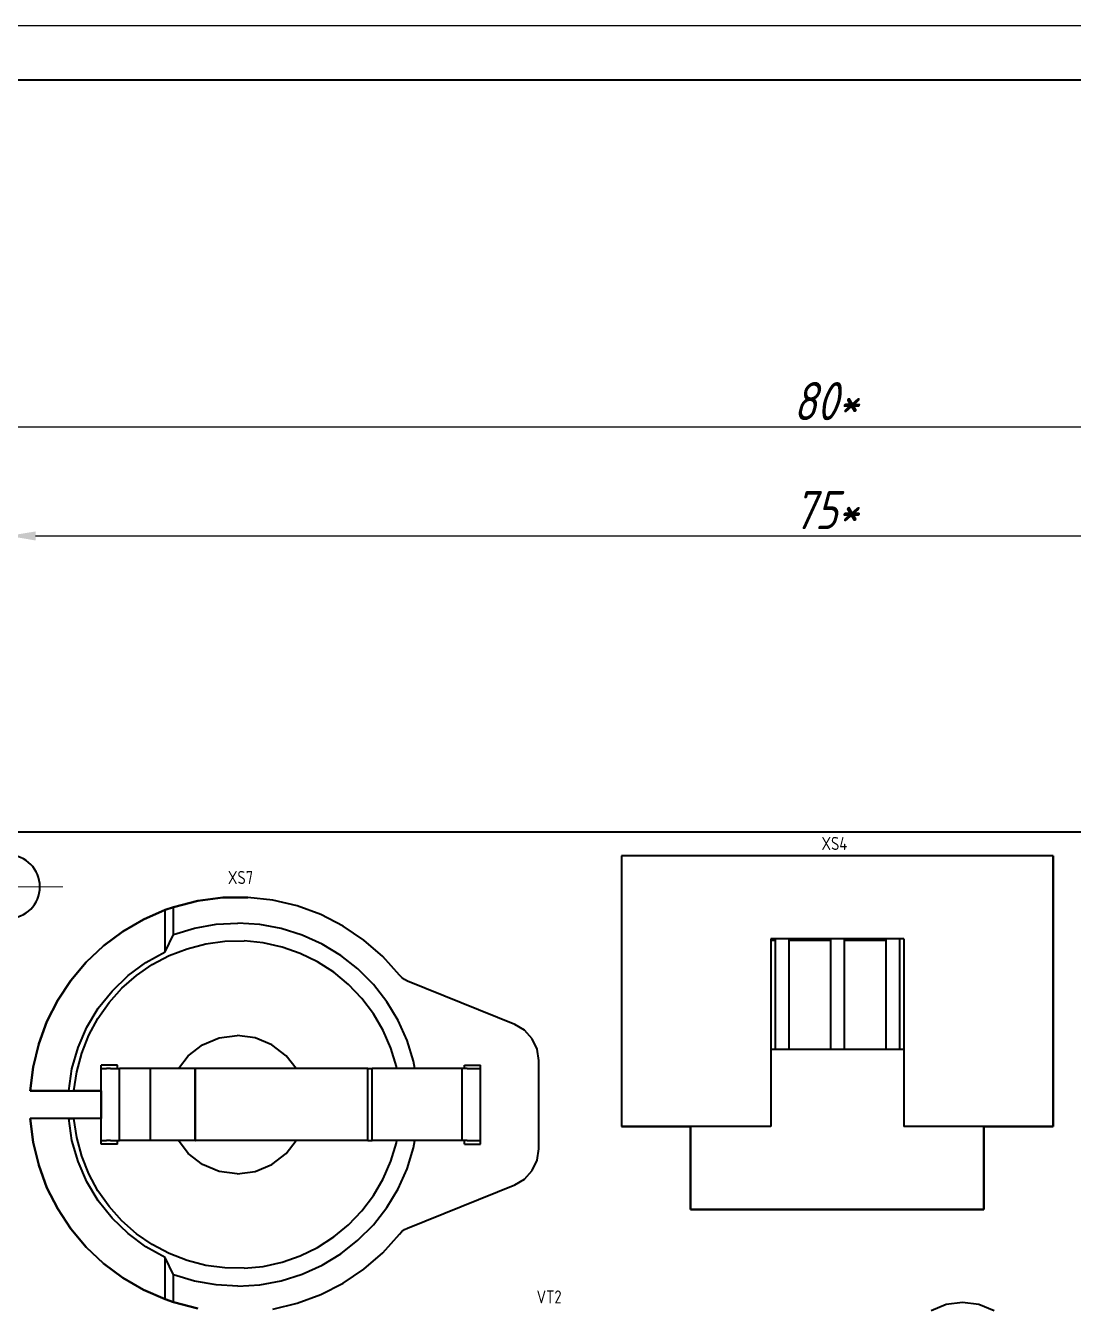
# Paper-space layout 'Layout1' of a CAD drawing. Extents: x -1 to 840, y -1 to 593.
# Drawn here: x 92.3 to 188.4, y 475.6 to 593.2 of the extents above; entities that cross this region are included whole.
import ezdxf

# ---------------------------------------------------------------- set-up
doc = ezdxf.new("R2010")
doc.units = 0
doc.header["$MEASUREMENT"] = 0
doc.layers.get('0').update_dxf_attribs({"linetype": 'CONTINUOUS', "lineweight": 15})
doc.layers.get('DEFPOINTS').update_dxf_attribs({"linetype": 'CONTINUOUS'})
doc.layers.add('KONTUR', color=7, linetype='CONTINUOUS')
doc.layers.add('Основная', color=7, linetype='CONTINUOUS', lineweight=40)
doc.styles.add('GOST type A0', font='', dxfattribs={"oblique": 15, "height": 3.5})
doc.styles.get('GOST type A0').set_extended_font_data('GOST type A')
doc.dimstyles.new('ISO-25', dxfattribs={"dimtxt": 2.5, "dimasz": 2.5, "dimexe": 1.25, "dimexo": 0.625, "dimtad": 1, "dimtxsty": 'Standard', "dimcen": 2.5, "dimadec": 0, "dimazin": 0, "dimtfac": 1, "dimtmove": 0, "dimatfit": 3, "dimfxl": 1, "dimarcsym": 0})

# ---------------------------------------------------------------- blocks, each defined once
blk = doc.blocks.new('*D21')
at = {"color": 0, "lineweight": -2, "transparency": 16777216}
for p, q in [((85.71, 519.79), (85.71, 557.62)), ((245.71, 519.79), (245.71, 557.62)), ((88.21, 556.37), (243.21, 556.37))]:
    blk.add_line(p, q, dxfattribs=at)
at = {"color": 0, "transparency": 16777216}
for points in [[(88.21, 556.78), (88.21, 555.95), (85.71, 556.37)], [(243.21, 556.78), (243.21, 555.95), (245.71, 556.37)]]:
    blk.add_solid(points, dxfattribs=at)
at = {"layer": 'DEFPOINTS', "color": 0, "transparency": 16777216}
for p in [(245.71, 556.37), (85.71, 519.17), (245.71, 519.17)]:
    blk.add_point(p, dxfattribs=at)
at = {"color": 0, "transparency": 16777216, "insert": (165.71, 558.74), "char_height": 3.5, "attachment_point": 5, "style": 'GOST type A0'}
blk.add_mtext('80*', dxfattribs=at)
blk = doc.blocks.new('*D22')
at = {"color": 0, "lineweight": -2, "transparency": 16777216}
for p, q in [((90.71, 514.79), (90.71, 547.62)), ((240.71, 514.79), (240.71, 547.62)), ((93.21, 546.37), (238.21, 546.37))]:
    blk.add_line(p, q, dxfattribs=at)
at = {"color": 0, "transparency": 16777216}
for points in [[(93.21, 546.78), (93.21, 545.95), (90.71, 546.37)], [(238.21, 546.78), (238.21, 545.95), (240.71, 546.37)]]:
    blk.add_solid(points, dxfattribs=at)
at = {"layer": 'DEFPOINTS', "color": 0, "transparency": 16777216}
for p in [(240.71, 546.37), (90.71, 514.17), (240.71, 514.17)]:
    blk.add_point(p, dxfattribs=at)
at = {"color": 0, "transparency": 16777216, "insert": (165.71, 548.74), "char_height": 3.5, "attachment_point": 5, "style": 'GOST type A0'}
blk.add_mtext('75*', dxfattribs=at)

psp = doc.layouts.get("Layout1")

# ---------------------------------------------------------------- linework, layer by layer
psp.add_line((85.706, 514.167), (95.706, 514.167))
psp.add_line((85.706, 514.167), (95.706, 514.167))
at = {"layer": 'KONTUR'}
psp.add_line((-0.794, 593.206), (840.206, 593.206), dxfattribs=at)
at = {"layer": 'Основная'}
for p, q in [((835.206, 588.206), (19.206, 588.206)), ((245.706, 519.167), (85.706, 519.167)), ((186.578, 517.009), (146.954, 517.009)), ((146.954, 517.009), (146.954, 492.167)), ((146.954, 517.009), (146.954, 492.167)), ((186.578, 517.009), (146.954, 517.009)), ((186.578, 517.009), (146.954, 517.009)), ((146.954, 517.009), (146.954, 492.167)), ((146.954, 517.009), (146.954, 492.167)), ((186.578, 517.009), (146.954, 517.009)), ((186.578, 492.167), (186.578, 517.009)), ((186.578, 517.009), (186.578, 492.167)), ((186.578, 492.167), (186.578, 517.009)), ((186.578, 517.009), (186.578, 492.167)), ((110.376, 513.171), (108.094, 512.871)), ((108.094, 512.871), (110.376, 513.171)), ((110.376, 513.171), (108.094, 512.871)), ((108.094, 512.871), (110.376, 513.171)), ((112.678, 513.193), (110.376, 513.171)), ((110.376, 513.171), (112.678, 513.193)), ((112.678, 513.193), (110.376, 513.171)), ((110.376, 513.171), (112.678, 513.193)), ((114.966, 512.937), (112.678, 513.193)), ((114.966, 512.937), (112.678, 513.193)), ((114.966, 512.937), (112.678, 513.193)), ((114.966, 512.937), (112.678, 513.193)), ((105.102, 512.035), (103.096, 511.161)), ((103.096, 511.161), (105.102, 512.035)), ((105.102, 512.035), (103.096, 511.161)), ((103.096, 511.161), (105.102, 512.035)), ((105.864, 512.299), (105.102, 512.035)), ((105.102, 512.035), (105.864, 512.299)), ((105.864, 512.299), (105.102, 512.035)), ((105.102, 512.035), (105.864, 512.299)), ((105.102, 508.201), (105.102, 512.035)), ((105.102, 508.201), (105.102, 512.035)), ((108.094, 512.871), (105.864, 512.299)), ((105.864, 512.299), (108.094, 512.871)), ((108.094, 512.871), (105.864, 512.299)), ((105.864, 512.299), (108.094, 512.871)), ((105.864, 509.777), (105.864, 512.299)), ((105.864, 509.777), (105.864, 512.299)), ((117.206, 512.405), (114.966, 512.937)), ((117.206, 512.405), (114.966, 512.937)), ((117.206, 512.405), (114.966, 512.937)), ((117.206, 512.405), (114.966, 512.937)), ((119.366, 511.609), (117.206, 512.405)), ((119.366, 511.609), (117.206, 512.405)), ((119.366, 511.609), (117.206, 512.405)), ((119.366, 511.609), (117.206, 512.405)), ((103.096, 511.161), (101.202, 510.059)), ((101.202, 510.059), (103.096, 511.161)), ((103.096, 511.161), (101.202, 510.059)), ((101.202, 510.059), (103.096, 511.161)), ((107.784, 510.365), (109.76, 510.721)), ((107.784, 510.365), (109.76, 510.721)), ((109.76, 510.721), (111.766, 510.833)), ((109.76, 510.721), (111.766, 510.833)), ((113.77, 510.705), (111.766, 510.833)), ((113.77, 510.705), (111.766, 510.833)), ((115.744, 510.337), (113.77, 510.705)), ((115.744, 510.337), (113.77, 510.705)), ((121.414, 510.557), (119.366, 511.609)), ((121.414, 510.557), (119.366, 511.609)), ((121.414, 510.557), (119.366, 511.609)), ((121.414, 510.557), (119.366, 511.609)), ((101.202, 510.059), (99.448, 508.749)), ((99.448, 508.749), (101.202, 510.059)), ((101.202, 510.059), (99.448, 508.749)), ((99.448, 508.749), (101.202, 510.059)), ((105.102, 508.201), (105.864, 509.777)), ((105.102, 508.201), (105.864, 509.777)), ((105.864, 509.777), (107.784, 510.365)), ((105.864, 509.777), (107.784, 510.365)), ((117.658, 509.735), (115.744, 510.337)), ((117.658, 509.735), (115.744, 510.337)), ((119.488, 508.905), (117.658, 509.735)), ((119.488, 508.905), (117.658, 509.735)), ((123.32, 509.267), (121.414, 510.557)), ((123.32, 509.267), (121.414, 510.557)), ((123.32, 509.267), (121.414, 510.557)), ((123.32, 509.267), (121.414, 510.557)), ((99.448, 508.749), (97.856, 507.247)), ((97.856, 507.247), (99.448, 508.749)), ((99.448, 508.749), (97.856, 507.247)), ((97.856, 507.247), (99.448, 508.749)), ((105.466, 507.845), (107.114, 508.481)), ((105.466, 507.845), (107.114, 508.481)), ((107.114, 508.481), (108.824, 508.921)), ((107.114, 508.481), (108.824, 508.921)), ((108.824, 508.921), (110.576, 509.159)), ((108.824, 508.921), (110.576, 509.159)), ((110.576, 509.159), (112.342, 509.187)), ((110.576, 509.159), (112.342, 509.187)), ((114.1, 509.009), (112.342, 509.187)), ((114.1, 509.009), (112.342, 509.187)), ((115.824, 508.625), (114.1, 509.009)), ((115.824, 508.625), (114.1, 509.009)), ((117.492, 508.043), (115.824, 508.625)), ((117.492, 508.043), (115.824, 508.625)), ((121.204, 507.863), (119.488, 508.905)), ((121.204, 507.863), (119.488, 508.905)), ((125.058, 507.755), (123.32, 509.267)), ((125.058, 507.755), (123.32, 509.267)), ((125.058, 507.755), (123.32, 509.267)), ((125.058, 507.755), (123.32, 509.267)), ((160.67, 509.389), (160.67, 492.167)), ((172.862, 509.389), (160.67, 509.389)), ((160.67, 509.389), (160.67, 492.167)), ((172.862, 509.389), (160.67, 509.389)), ((161.052, 509.235), (160.67, 509.235)), ((161.052, 509.235), (160.67, 509.235)), ((161.052, 509.389), (161.052, 499.229)), ((161.052, 509.389), (161.052, 499.229)), ((162.322, 509.389), (162.322, 499.229)), ((162.322, 509.389), (162.322, 499.229)), ((166.132, 509.235), (162.322, 509.235)), ((166.132, 509.235), (162.322, 509.235)), ((166.132, 509.389), (166.132, 499.229)), ((166.132, 509.389), (166.132, 499.229)), ((167.402, 509.389), (167.402, 499.229)), ((167.402, 509.389), (167.402, 499.229)), ((171.084, 509.235), (167.402, 509.235)), ((171.084, 509.235), (167.402, 509.235)), ((171.212, 509.253), (171.084, 509.235)), ((171.212, 509.253), (171.084, 509.235)), ((171.212, 509.389), (171.212, 499.229)), ((171.212, 509.389), (171.212, 499.229)), ((172.482, 509.389), (172.482, 499.229)), ((172.482, 509.389), (172.482, 499.229)), ((172.862, 509.389), (172.862, 492.167)), ((172.862, 509.389), (172.862, 492.167)), ((97.856, 507.247), (96.446, 505.571)), ((96.446, 505.571), (97.856, 507.247)), ((97.856, 507.247), (96.446, 505.571)), ((96.446, 505.571), (97.856, 507.247)), ((101.69, 506.009), (103.324, 507.217)), ((101.69, 506.009), (103.324, 507.217)), ((103.324, 507.217), (105.102, 508.201)), ((103.324, 507.217), (105.102, 508.201)), ((103.904, 507.017), (105.466, 507.845)), ((103.904, 507.017), (105.466, 507.845)), ((119.08, 507.269), (117.492, 508.043)), ((119.08, 507.269), (117.492, 508.043)), ((120.566, 506.313), (119.08, 507.269)), ((120.566, 506.313), (119.08, 507.269)), ((122.782, 506.621), (121.204, 507.863)), ((122.782, 506.621), (121.204, 507.863)), ((126.6, 506.045), (125.058, 507.755)), ((126.6, 506.045), (125.058, 507.755)), ((126.6, 506.045), (125.058, 507.755)), ((126.6, 506.045), (125.058, 507.755)), ((100.228, 504.597), (101.69, 506.009)), ((100.228, 504.597), (101.69, 506.009)), ((101.126, 504.847), (102.452, 506.015)), ((101.126, 504.847), (102.452, 506.015)), ((102.452, 506.015), (103.904, 507.017)), ((102.452, 506.015), (103.904, 507.017)), ((121.928, 505.189), (120.566, 506.313)), ((121.928, 505.189), (120.566, 506.313)), ((124.2, 505.199), (122.782, 506.621)), ((124.2, 505.199), (122.782, 506.621)), ((126.808, 505.825), (126.6, 506.045)), ((126.808, 505.825), (126.6, 506.045)), ((126.808, 505.825), (126.6, 506.045)), ((126.808, 505.825), (126.6, 506.045)), ((96.446, 505.571), (95.238, 503.745)), ((95.238, 503.745), (96.446, 505.571)), ((96.446, 505.571), (95.238, 503.745)), ((95.238, 503.745), (96.446, 505.571)), ((99.946, 503.531), (101.126, 504.847)), ((99.946, 503.531), (101.126, 504.847)), ((123.152, 503.915), (121.928, 505.189)), ((123.152, 503.915), (121.928, 505.189)), ((125.436, 503.617), (124.2, 505.199)), ((125.436, 503.617), (124.2, 505.199)), ((127.052, 505.643), (126.808, 505.825)), ((127.052, 505.643), (126.808, 505.825)), ((127.052, 505.643), (126.808, 505.825)), ((127.052, 505.643), (126.808, 505.825)), ((127.324, 505.505), (127.052, 505.643)), ((127.324, 505.505), (127.052, 505.643)), ((127.324, 505.505), (127.052, 505.643)), ((127.324, 505.505), (127.052, 505.643)), ((137.168, 501.529), (127.324, 505.505)), ((137.168, 501.529), (127.324, 505.505)), ((137.168, 501.529), (127.324, 505.505)), ((137.168, 501.529), (127.324, 505.505)), ((95.238, 503.745), (94.248, 501.791)), ((94.248, 501.791), (95.238, 503.745)), ((95.238, 503.745), (94.248, 501.791)), ((94.248, 501.791), (95.238, 503.745)), ((98.962, 503.007), (100.228, 504.597)), ((98.962, 503.007), (100.228, 504.597)), ((124.216, 502.505), (123.152, 503.915)), ((124.216, 502.505), (123.152, 503.915)), ((126.472, 501.897), (125.436, 503.617)), ((126.472, 501.897), (125.436, 503.617)), ((97.916, 501.265), (98.962, 503.007)), ((97.916, 501.265), (98.962, 503.007)), ((98.928, 502.087), (99.946, 503.531)), ((98.928, 502.087), (99.946, 503.531)), ((125.108, 500.979), (124.216, 502.505)), ((125.108, 500.979), (124.216, 502.505)), ((94.248, 501.791), (93.488, 499.737)), ((93.488, 499.737), (94.248, 501.791)), ((94.248, 501.791), (93.488, 499.737)), ((93.488, 499.737), (94.248, 501.791)), ((97.106, 499.401), (97.916, 501.265)), ((97.106, 499.401), (97.916, 501.265)), ((98.088, 500.533), (98.928, 502.087)), ((98.088, 500.533), (98.928, 502.087)), ((127.294, 500.065), (126.472, 501.897)), ((127.294, 500.065), (126.472, 501.897)), ((138.074, 500.995), (137.168, 501.529)), ((138.074, 500.995), (137.168, 501.529)), ((138.074, 500.995), (137.168, 501.529)), ((138.074, 500.995), (137.168, 501.529)), ((97.434, 498.893), (98.088, 500.533)), ((97.434, 498.893), (98.088, 500.533)), ((108.532, 499.667), (110.062, 500.301)), ((108.532, 499.667), (110.062, 500.301)), ((110.062, 500.301), (111.706, 500.517)), ((110.062, 500.301), (111.706, 500.517)), ((113.35, 500.301), (111.706, 500.517)), ((113.35, 500.301), (111.706, 500.517)), ((114.882, 499.667), (113.35, 500.301)), ((114.882, 499.667), (113.35, 500.301)), ((125.814, 499.361), (125.108, 500.979)), ((125.814, 499.361), (125.108, 500.979)), ((127.89, 498.147), (127.294, 500.065)), ((127.89, 498.147), (127.294, 500.065)), ((138.784, 500.219), (138.074, 500.995)), ((138.784, 500.219), (138.074, 500.995)), ((138.784, 500.219), (138.074, 500.995)), ((138.784, 500.219), (138.074, 500.995)), ((139.236, 499.271), (138.784, 500.219)), ((139.236, 499.271), (138.784, 500.219)), ((139.236, 499.271), (138.784, 500.219)), ((139.236, 499.271), (138.784, 500.219)), ((93.488, 499.737), (92.97, 497.609)), ((92.97, 497.609), (93.488, 499.737)), ((93.488, 499.737), (92.97, 497.609)), ((92.97, 497.609), (93.488, 499.737)), ((96.546, 497.447), (97.106, 499.401)), ((96.546, 497.447), (97.106, 499.401)), ((96.978, 497.185), (97.434, 498.893)), ((96.978, 497.185), (97.434, 498.893)), ((107.216, 498.657), (108.532, 499.667)), ((107.216, 498.657), (108.532, 499.667)), ((116.196, 498.657), (114.882, 499.667)), ((116.196, 498.657), (114.882, 499.667)), ((126.326, 497.669), (125.814, 499.361)), ((126.326, 497.669), (125.814, 499.361)), ((139.392, 498.231), (139.236, 499.271)), ((139.392, 498.231), (139.236, 499.271)), ((139.392, 498.231), (139.236, 499.271)), ((139.392, 498.231), (139.236, 499.271)), ((172.862, 499.229), (160.67, 499.229)), ((172.862, 499.229), (160.67, 499.229)), ((172.862, 499.229), (160.67, 499.229)), ((172.862, 499.229), (160.67, 499.229)), ((100.708, 497.787), (99.234, 497.787)), ((99.234, 495.437), (99.234, 497.787)), ((100.708, 497.787), (99.234, 497.787)), ((99.234, 495.437), (99.234, 497.787)), ((100.708, 497.469), (100.708, 497.787)), ((100.708, 497.469), (100.708, 497.787)), ((106.304, 497.469), (107.216, 498.657)), ((106.304, 497.469), (107.216, 498.657)), ((117.108, 497.469), (116.196, 498.657)), ((117.108, 497.469), (116.196, 498.657)), ((126.362, 497.469), (126.326, 497.669)), ((126.362, 497.469), (126.326, 497.669)), ((128.014, 497.469), (127.89, 498.147)), ((128.014, 497.469), (127.89, 498.147)), ((132.56, 497.787), (134.032, 497.787)), ((132.56, 497.469), (132.56, 497.787)), ((132.56, 497.787), (134.032, 497.787)), ((132.56, 497.469), (132.56, 497.787)), ((134.032, 490.547), (134.032, 497.787)), ((134.032, 490.547), (134.032, 497.787)), ((139.392, 490.103), (139.392, 498.231)), ((139.392, 490.103), (139.392, 498.231)), ((139.392, 490.103), (139.392, 498.231)), ((139.392, 490.103), (139.392, 498.231)), ((92.97, 497.609), (92.698, 495.437)), ((92.698, 495.437), (92.97, 497.609)), ((92.97, 497.609), (92.698, 495.437)), ((92.698, 495.437), (92.97, 497.609)), ((96.248, 495.437), (96.546, 497.447)), ((96.248, 495.437), (96.546, 497.447)), ((96.726, 495.437), (96.978, 497.185)), ((96.726, 495.437), (96.978, 497.185)), ((99.234, 497.469), (99.292, 497.469)), ((99.234, 497.469), (99.292, 497.469)), ((99.292, 497.469), (99.458, 497.469)), ((99.292, 497.469), (99.458, 497.469)), ((99.458, 497.469), (99.724, 497.469)), ((99.458, 497.469), (99.724, 497.469)), ((100.072, 497.469), (99.724, 497.469)), ((100.072, 497.469), (99.724, 497.469)), ((100.072, 497.469), (100.474, 497.469)), ((100.072, 497.469), (100.474, 497.469)), ((100.474, 497.469), (100.908, 497.469)), ((100.474, 497.469), (100.908, 497.469)), ((107.888, 497.469), (100.908, 497.469)), ((100.908, 490.865), (100.908, 497.469)), ((107.888, 497.469), (100.908, 497.469)), ((100.908, 490.865), (100.908, 497.469)), ((103.764, 490.865), (103.764, 497.469)), ((107.84, 497.469), (103.764, 497.469)), ((103.764, 490.865), (103.764, 497.469)), ((107.84, 497.469), (103.764, 497.469)), ((107.84, 497.469), (107.856, 497.469)), ((107.84, 490.865), (107.84, 497.469)), ((107.84, 497.469), (107.856, 497.469)), ((107.84, 490.865), (107.84, 497.469)), ((107.856, 497.469), (107.872, 497.469)), ((107.856, 497.469), (107.872, 497.469)), ((107.872, 497.469), (107.888, 497.469)), ((107.872, 497.469), (107.888, 497.469)), ((123.676, 497.469), (107.888, 497.469)), ((107.888, 490.865), (107.888, 497.469)), ((123.676, 497.469), (107.888, 497.469)), ((107.888, 490.865), (107.888, 497.469)), ((123.676, 497.469), (123.808, 497.469)), ((123.676, 490.865), (123.676, 497.469)), ((123.676, 497.469), (123.808, 497.469)), ((123.676, 490.865), (123.676, 497.469)), ((123.808, 497.469), (123.942, 497.469)), ((123.808, 497.469), (123.942, 497.469)), ((123.942, 497.469), (124.076, 497.469)), ((123.942, 497.469), (124.076, 497.469)), ((132.36, 497.469), (124.076, 497.469)), ((124.076, 490.865), (124.076, 497.469)), ((132.36, 497.469), (124.076, 497.469)), ((124.076, 490.865), (124.076, 497.469)), ((132.792, 497.469), (132.36, 497.469)), ((132.36, 490.865), (132.36, 497.469)), ((132.792, 497.469), (132.36, 497.469)), ((132.36, 490.865), (132.36, 497.469)), ((132.792, 497.469), (133.196, 497.469)), ((132.792, 497.469), (133.196, 497.469)), ((133.196, 497.469), (133.542, 497.469)), ((133.196, 497.469), (133.542, 497.469)), ((133.542, 497.469), (133.808, 497.469)), ((133.542, 497.469), (133.808, 497.469)), ((133.808, 497.469), (133.976, 497.469)), ((133.808, 497.469), (133.976, 497.469)), ((133.976, 497.469), (134.032, 497.469)), ((133.976, 497.469), (134.032, 497.469)), ((92.698, 495.437), (96.248, 495.437)), ((96.248, 495.437), (92.698, 495.437)), ((92.698, 495.437), (96.248, 495.437)), ((96.248, 495.437), (92.698, 495.437)), ((96.248, 495.437), (96.604, 495.437)), ((96.248, 495.437), (96.604, 495.437)), ((96.248, 495.437), (96.604, 495.437)), ((96.248, 495.437), (96.604, 495.437)), ((96.604, 495.437), (96.726, 495.437)), ((96.726, 495.437), (96.604, 495.437)), ((96.604, 495.437), (96.726, 495.437)), ((96.726, 495.437), (96.604, 495.437)), ((96.726, 495.437), (99.234, 495.437)), ((99.234, 495.437), (96.726, 495.437)), ((96.726, 495.437), (99.234, 495.437)), ((99.234, 495.437), (96.726, 495.437)), ((99.234, 495.437), (99.234, 492.897)), ((99.234, 492.897), (99.234, 495.437)), ((99.234, 495.437), (99.234, 492.897)), ((99.234, 492.897), (99.234, 495.437)), ((96.248, 492.897), (92.698, 492.897)), ((92.698, 492.897), (92.97, 490.725)), ((96.248, 492.897), (92.698, 492.897)), ((92.97, 490.725), (92.698, 492.897)), ((96.248, 492.897), (92.698, 492.897)), ((92.698, 492.897), (92.97, 490.725)), ((96.248, 492.897), (92.698, 492.897)), ((92.97, 490.725), (92.698, 492.897)), ((96.604, 492.897), (96.248, 492.897)), ((96.248, 492.897), (96.604, 492.897)), ((96.546, 490.887), (96.248, 492.897)), ((96.604, 492.897), (96.248, 492.897)), ((96.248, 492.897), (96.604, 492.897)), ((96.546, 490.887), (96.248, 492.897)), ((96.726, 492.897), (96.604, 492.897)), ((96.726, 492.897), (96.604, 492.897)), ((96.726, 492.897), (96.604, 492.897)), ((96.726, 492.897), (96.604, 492.897)), ((99.234, 492.897), (96.726, 492.897)), ((99.234, 492.897), (96.726, 492.897)), ((96.978, 491.149), (96.726, 492.897)), ((99.234, 492.897), (96.726, 492.897)), ((99.234, 492.897), (96.726, 492.897)), ((96.978, 491.149), (96.726, 492.897)), ((99.234, 490.547), (99.234, 492.897)), ((99.234, 490.547), (99.234, 492.897)), ((146.954, 492.167), (153.304, 492.167)), ((160.67, 492.167), (146.954, 492.167)), ((146.954, 492.167), (153.304, 492.167)), ((160.67, 492.167), (146.954, 492.167)), ((153.304, 492.167), (153.304, 484.547)), ((153.304, 484.547), (153.304, 492.167)), ((153.304, 492.167), (153.304, 484.547)), ((153.304, 484.547), (153.304, 492.167)), ((186.578, 492.167), (172.862, 492.167)), ((186.578, 492.167), (172.862, 492.167)), ((180.228, 484.547), (180.228, 492.167)), ((180.228, 492.167), (186.578, 492.167)), ((180.228, 492.167), (180.228, 484.547)), ((180.228, 484.547), (180.228, 492.167)), ((180.228, 492.167), (186.578, 492.167)), ((180.228, 492.167), (180.228, 484.547)), ((92.97, 490.725), (93.488, 488.597)), ((93.488, 488.597), (92.97, 490.725)), ((92.97, 490.725), (93.488, 488.597)), ((93.488, 488.597), (92.97, 490.725)), ((97.106, 488.933), (96.546, 490.887)), ((97.106, 488.933), (96.546, 490.887)), ((97.434, 489.441), (96.978, 491.149)), ((97.434, 489.441), (96.978, 491.149)), ((99.234, 490.865), (99.292, 490.865)), ((99.234, 490.865), (99.292, 490.865)), ((99.292, 490.865), (99.458, 490.865)), ((99.292, 490.865), (99.458, 490.865)), ((99.458, 490.865), (99.724, 490.865)), ((99.458, 490.865), (99.724, 490.865)), ((100.072, 490.865), (99.724, 490.865)), ((100.072, 490.865), (99.724, 490.865)), ((100.072, 490.865), (100.474, 490.865)), ((100.072, 490.865), (100.474, 490.865)), ((100.474, 490.865), (100.908, 490.865)), ((100.474, 490.865), (100.908, 490.865)), ((100.708, 490.547), (100.708, 490.865)), ((100.708, 490.547), (100.708, 490.865)), ((107.888, 490.865), (100.908, 490.865)), ((107.888, 490.865), (100.908, 490.865)), ((107.84, 490.865), (103.764, 490.865)), ((107.84, 490.865), (103.764, 490.865)), ((107.216, 489.677), (106.304, 490.865)), ((107.216, 489.677), (106.304, 490.865)), ((107.84, 490.865), (107.856, 490.865)), ((107.84, 490.865), (107.856, 490.865)), ((107.856, 490.865), (107.872, 490.865)), ((107.856, 490.865), (107.872, 490.865)), ((107.872, 490.865), (107.888, 490.865)), ((107.872, 490.865), (107.888, 490.865)), ((123.676, 490.865), (107.888, 490.865)), ((123.676, 490.865), (107.888, 490.865)), ((116.196, 489.677), (117.108, 490.865)), ((116.196, 489.677), (117.108, 490.865)), ((123.676, 490.865), (123.808, 490.865)), ((123.676, 490.865), (123.808, 490.865)), ((123.808, 490.865), (123.942, 490.865)), ((123.808, 490.865), (123.942, 490.865)), ((123.942, 490.865), (124.076, 490.865)), ((123.942, 490.865), (124.076, 490.865)), ((132.36, 490.865), (124.076, 490.865)), ((132.36, 490.865), (124.076, 490.865)), ((125.814, 488.973), (126.326, 490.665)), ((125.814, 488.973), (126.326, 490.665)), ((126.326, 490.665), (126.362, 490.865)), ((126.326, 490.665), (126.362, 490.865)), ((127.89, 490.187), (128.014, 490.865)), ((127.89, 490.187), (128.014, 490.865)), ((132.792, 490.865), (132.36, 490.865)), ((132.792, 490.865), (132.36, 490.865)), ((132.56, 490.547), (132.56, 490.865)), ((132.56, 490.547), (132.56, 490.865)), ((132.792, 490.865), (133.196, 490.865)), ((132.792, 490.865), (133.196, 490.865)), ((133.196, 490.865), (133.542, 490.865)), ((133.196, 490.865), (133.542, 490.865)), ((133.542, 490.865), (133.808, 490.865)), ((133.542, 490.865), (133.808, 490.865)), ((133.808, 490.865), (133.976, 490.865)), ((133.808, 490.865), (133.976, 490.865)), ((133.976, 490.865), (134.032, 490.865)), ((133.976, 490.865), (134.032, 490.865)), ((98.088, 487.801), (97.434, 489.441)), ((98.088, 487.801), (97.434, 489.441)), ((100.708, 490.547), (99.234, 490.547)), ((100.708, 490.547), (99.234, 490.547)), ((108.532, 488.667), (107.216, 489.677)), ((108.532, 488.667), (107.216, 489.677)), ((114.882, 488.667), (116.196, 489.677)), ((114.882, 488.667), (116.196, 489.677)), ((127.294, 488.269), (127.89, 490.187)), ((127.294, 488.269), (127.89, 490.187)), ((132.56, 490.547), (134.032, 490.547)), ((132.56, 490.547), (134.032, 490.547)), ((139.236, 489.063), (139.392, 490.103)), ((139.236, 489.063), (139.392, 490.103)), ((139.236, 489.063), (139.392, 490.103)), ((139.236, 489.063), (139.392, 490.103)), ((93.488, 488.597), (94.248, 486.543)), ((94.248, 486.543), (93.488, 488.597)), ((93.488, 488.597), (94.248, 486.543)), ((94.248, 486.543), (93.488, 488.597)), ((97.916, 487.069), (97.106, 488.933)), ((97.916, 487.069), (97.106, 488.933)), ((110.062, 488.033), (108.532, 488.667)), ((110.062, 488.033), (108.532, 488.667)), ((113.35, 488.033), (114.882, 488.667)), ((113.35, 488.033), (114.882, 488.667)), ((125.108, 487.355), (125.814, 488.973)), ((125.108, 487.355), (125.814, 488.973)), ((126.472, 486.437), (127.294, 488.269)), ((126.472, 486.437), (127.294, 488.269)), ((138.784, 488.115), (139.236, 489.063)), ((138.784, 488.115), (139.236, 489.063)), ((138.784, 488.115), (139.236, 489.063)), ((138.784, 488.115), (139.236, 489.063)), ((98.962, 485.327), (97.916, 487.069)), ((98.962, 485.327), (97.916, 487.069)), ((98.928, 486.247), (98.088, 487.801)), ((98.928, 486.247), (98.088, 487.801)), ((111.706, 487.817), (110.062, 488.033)), ((111.706, 487.817), (110.062, 488.033)), ((111.706, 487.817), (113.35, 488.033)), ((111.706, 487.817), (113.35, 488.033)), ((124.216, 485.829), (125.108, 487.355)), ((124.216, 485.829), (125.108, 487.355)), ((137.168, 486.807), (138.074, 487.339)), ((137.168, 486.807), (138.074, 487.339)), ((137.168, 486.807), (138.074, 487.339)), ((137.168, 486.807), (138.074, 487.339)), ((138.074, 487.339), (138.784, 488.115)), ((138.074, 487.339), (138.784, 488.115)), ((138.074, 487.339), (138.784, 488.115)), ((138.074, 487.339), (138.784, 488.115)), ((94.248, 486.543), (95.238, 484.591)), ((95.238, 484.591), (94.248, 486.543)), ((94.248, 486.543), (95.238, 484.591)), ((95.238, 484.591), (94.248, 486.543)), ((99.946, 484.803), (98.928, 486.247)), ((99.946, 484.803), (98.928, 486.247)), ((125.436, 484.717), (126.472, 486.437)), ((125.436, 484.717), (126.472, 486.437)), ((127.324, 482.829), (137.168, 486.807)), ((127.324, 482.829), (137.168, 486.807)), ((127.324, 482.829), (137.168, 486.807)), ((127.324, 482.829), (137.168, 486.807)), ((100.228, 483.737), (98.962, 485.327)), ((100.228, 483.737), (98.962, 485.327)), ((101.126, 483.487), (99.946, 484.803)), ((101.126, 483.487), (99.946, 484.803)), ((123.152, 484.419), (124.216, 485.829)), ((123.152, 484.419), (124.216, 485.829)), ((124.2, 483.135), (125.436, 484.717)), ((124.2, 483.135), (125.436, 484.717)), ((95.238, 484.591), (96.446, 482.763)), ((96.446, 482.763), (95.238, 484.591)), ((95.238, 484.591), (96.446, 482.763)), ((96.446, 482.763), (95.238, 484.591)), ((101.69, 482.325), (100.228, 483.737)), ((101.69, 482.325), (100.228, 483.737)), ((121.928, 483.145), (123.152, 484.419)), ((121.928, 483.145), (123.152, 484.419)), ((153.304, 484.547), (180.228, 484.547)), ((180.228, 484.547), (153.304, 484.547)), ((153.304, 484.547), (180.228, 484.547)), ((180.228, 484.547), (153.304, 484.547)), ((96.446, 482.763), (97.856, 481.087)), ((97.856, 481.087), (96.446, 482.763)), ((96.446, 482.763), (97.856, 481.087)), ((97.856, 481.087), (96.446, 482.763)), ((102.452, 482.321), (101.126, 483.487)), ((102.452, 482.321), (101.126, 483.487)), ((120.566, 482.021), (121.928, 483.145)), ((120.566, 482.021), (121.928, 483.145)), ((122.782, 481.713), (124.2, 483.135)), ((122.782, 481.713), (124.2, 483.135)), ((126.6, 482.289), (126.808, 482.509)), ((126.6, 482.289), (126.808, 482.509)), ((126.6, 482.289), (126.808, 482.509)), ((126.6, 482.289), (126.808, 482.509)), ((126.808, 482.509), (127.052, 482.691)), ((126.808, 482.509), (127.052, 482.691)), ((126.808, 482.509), (127.052, 482.691)), ((126.808, 482.509), (127.052, 482.691)), ((127.052, 482.691), (127.324, 482.829)), ((127.052, 482.691), (127.324, 482.829)), ((127.052, 482.691), (127.324, 482.829)), ((127.052, 482.691), (127.324, 482.829)), ((103.324, 481.117), (101.69, 482.325)), ((103.324, 481.117), (101.69, 482.325)), ((103.904, 481.317), (102.452, 482.321)), ((103.904, 481.317), (102.452, 482.321)), ((105.466, 480.489), (103.904, 481.317)), ((105.466, 480.489), (103.904, 481.317)), ((119.08, 481.065), (120.566, 482.021)), ((119.08, 481.065), (120.566, 482.021)), ((121.204, 480.471), (122.782, 481.713)), ((121.204, 480.471), (122.782, 481.713)), ((125.058, 480.579), (126.6, 482.289)), ((125.058, 480.579), (126.6, 482.289)), ((125.058, 480.579), (126.6, 482.289)), ((125.058, 480.579), (126.6, 482.289)), ((97.856, 481.087), (99.448, 479.585)), ((99.448, 479.585), (97.856, 481.087)), ((97.856, 481.087), (99.448, 479.585)), ((99.448, 479.585), (97.856, 481.087)), ((105.102, 480.133), (103.324, 481.117)), ((105.102, 480.133), (103.324, 481.117)), ((105.864, 478.557), (105.102, 480.133)), ((105.102, 476.299), (105.102, 480.133)), ((105.864, 478.557), (105.102, 480.133)), ((105.102, 476.299), (105.102, 480.133)), ((107.114, 479.853), (105.466, 480.489)), ((107.114, 479.853), (105.466, 480.489)), ((115.824, 479.709), (117.492, 480.291)), ((115.824, 479.709), (117.492, 480.291)), ((117.492, 480.291), (119.08, 481.065)), ((117.492, 480.291), (119.08, 481.065)), ((119.488, 479.429), (121.204, 480.471)), ((119.488, 479.429), (121.204, 480.471)), ((123.32, 479.067), (125.058, 480.579)), ((123.32, 479.067), (125.058, 480.579)), ((123.32, 479.067), (125.058, 480.579)), ((123.32, 479.067), (125.058, 480.579)), ((99.448, 479.585), (101.202, 478.275)), ((101.202, 478.275), (99.448, 479.585)), ((99.448, 479.585), (101.202, 478.275)), ((101.202, 478.275), (99.448, 479.585)), ((108.824, 479.413), (107.114, 479.853)), ((108.824, 479.413), (107.114, 479.853)), ((110.576, 479.177), (108.824, 479.413)), ((110.576, 479.177), (108.824, 479.413)), ((112.342, 479.147), (110.576, 479.177)), ((112.342, 479.147), (110.576, 479.177)), ((112.342, 479.147), (114.1, 479.325)), ((112.342, 479.147), (114.1, 479.325)), ((114.1, 479.325), (115.824, 479.709)), ((114.1, 479.325), (115.824, 479.709)), ((117.658, 478.599), (119.488, 479.429)), ((117.658, 478.599), (119.488, 479.429)), ((121.414, 477.777), (123.32, 479.067)), ((121.414, 477.777), (123.32, 479.067)), ((121.414, 477.777), (123.32, 479.067)), ((121.414, 477.777), (123.32, 479.067)), ((101.202, 478.275), (103.096, 477.175)), ((103.096, 477.175), (101.202, 478.275)), ((101.202, 478.275), (103.096, 477.175)), ((103.096, 477.175), (101.202, 478.275)), ((105.864, 476.035), (105.864, 478.557)), ((107.784, 477.969), (105.864, 478.557)), ((105.864, 476.035), (105.864, 478.557)), ((107.784, 477.969), (105.864, 478.557)), ((109.76, 477.615), (107.784, 477.969)), ((109.76, 477.615), (107.784, 477.969)), ((113.77, 477.629), (115.744, 477.997)), ((113.77, 477.629), (115.744, 477.997)), ((115.744, 477.997), (117.658, 478.599)), ((115.744, 477.997), (117.658, 478.599)), ((119.366, 476.725), (121.414, 477.777)), ((119.366, 476.725), (121.414, 477.777)), ((119.366, 476.725), (121.414, 477.777)), ((119.366, 476.725), (121.414, 477.777)), ((103.096, 477.175), (105.102, 476.299)), ((105.102, 476.299), (103.096, 477.175)), ((103.096, 477.175), (105.102, 476.299)), ((105.102, 476.299), (103.096, 477.175)), ((111.766, 477.501), (109.76, 477.615)), ((111.766, 477.501), (109.76, 477.615)), ((111.766, 477.501), (113.77, 477.629)), ((111.766, 477.501), (113.77, 477.629)), ((117.206, 475.929), (119.366, 476.725)), ((117.206, 475.929), (119.366, 476.725)), ((117.206, 475.929), (119.366, 476.725)), ((117.206, 475.929), (119.366, 476.725)), ((105.102, 476.299), (105.864, 476.035)), ((105.864, 476.035), (105.102, 476.299)), ((105.102, 476.299), (105.864, 476.035)), ((105.864, 476.035), (105.102, 476.299)), ((105.864, 476.035), (108.094, 475.463)), ((108.094, 475.463), (105.864, 476.035)), ((105.864, 476.035), (108.094, 475.463)), ((108.094, 475.463), (105.864, 476.035)), ((114.966, 475.399), (117.206, 475.929)), ((114.966, 475.399), (117.206, 475.929)), ((114.966, 475.399), (117.206, 475.929)), ((114.966, 475.399), (117.206, 475.929)), ((176.764, 475.819), (175.366, 475.239)), ((176.764, 475.819), (175.366, 475.239)), ((176.764, 475.819), (175.366, 475.239)), ((176.764, 475.819), (175.366, 475.239)), ((178.266, 476.017), (176.764, 475.819)), ((178.266, 476.017), (176.764, 475.819)), ((178.266, 476.017), (176.764, 475.819)), ((178.266, 476.017), (176.764, 475.819)), ((179.766, 475.819), (178.266, 476.017)), ((179.766, 475.819), (178.266, 476.017)), ((179.766, 475.819), (178.266, 476.017)), ((179.766, 475.819), (178.266, 476.017)), ((181.164, 475.241), (179.766, 475.819)), ((181.164, 475.241), (179.766, 475.819)), ((181.164, 475.241), (179.766, 475.819)), ((181.164, 475.241), (179.766, 475.819))]:
    psp.add_line(p, q, dxfattribs=at)
for start, end in [(0, 90), (270, 0)]:
    psp.add_arc((90.706, 514.167), 2.9, start, end, dxfattribs=at)

# ---------------------------------------------------------------- texts
at = {"layer": 'Основная', "style": 'GOST type A0'}
for s, p in [('XS4', (165.32, 517.541)), ('XS7', (110.853, 514.416)), ('VT2', (139.18, 475.917))]:
    psp.add_text(s, height=1.2, dxfattribs=at).set_placement(p)

# ---------------------------------------------------------------- dimensions: what is measured, and where the dimension line sits
for base, p1, p2, text, picture, middle in [((245.706, 556.367), (85.706, 519.167), (245.706, 519.167), '80*', '*D21', (165.706, 556.367)), ((240.706, 546.367), (90.706, 514.167), (240.706, 514.167), '75*', '*D22', (165.706, 546.367))]:
    dim = psp.add_linear_dim(base=base, p1=p1, p2=p2, text=text, dimstyle='ISO-25', override={"dimtxsty": 'GOST type A0'})
    dim.commit()
    dim.dimension.update_dxf_attribs({"geometry": picture, "text_midpoint": middle, "dimtype": 160})

doc.saveas('drawing.dxf')
